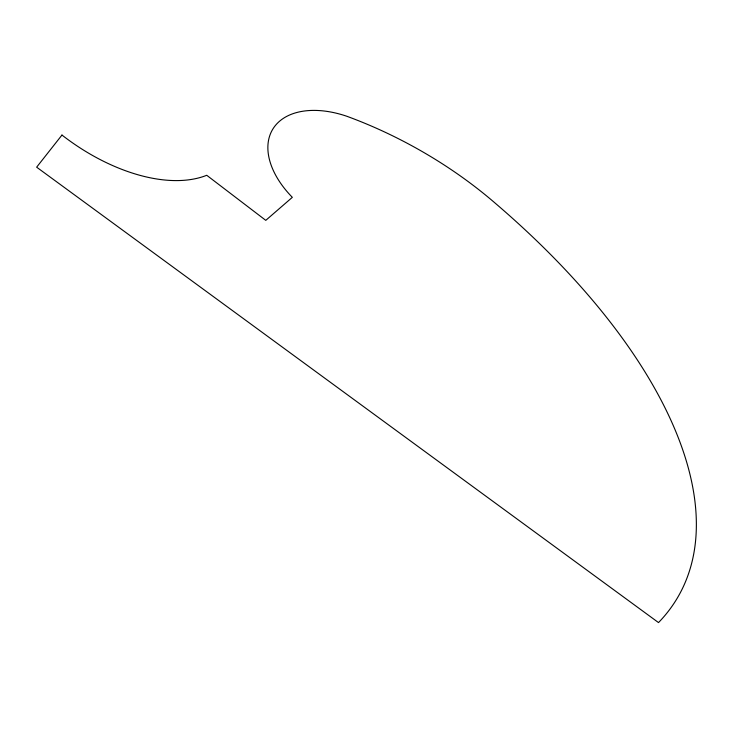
<?xml version="1.0" encoding="UTF-8"?>
<svg xmlns="http://www.w3.org/2000/svg" width="733" height="733" viewBox="0 0 733 733"><rect width="100%" height="100%" fill="white"/><g stroke="black" fill="none" stroke-linecap="round" stroke-linejoin="round"><path stroke-width="1.1" d="M61.966 135.055L36.65 167.179L658.509 622.583A556.814 268.04 29.9 0 0 495.352 203.298A277.321 154.892 28.7 0 0 346.828 116.263A84.762 52.29 31 0 0 273.565 127.945A84.762 52.29 31 0 0 292.33 197.333L265.777 220.349L206.733 175.279A144.658 82.279 37.3 0 1 61.966 135.055"/></g></svg>
